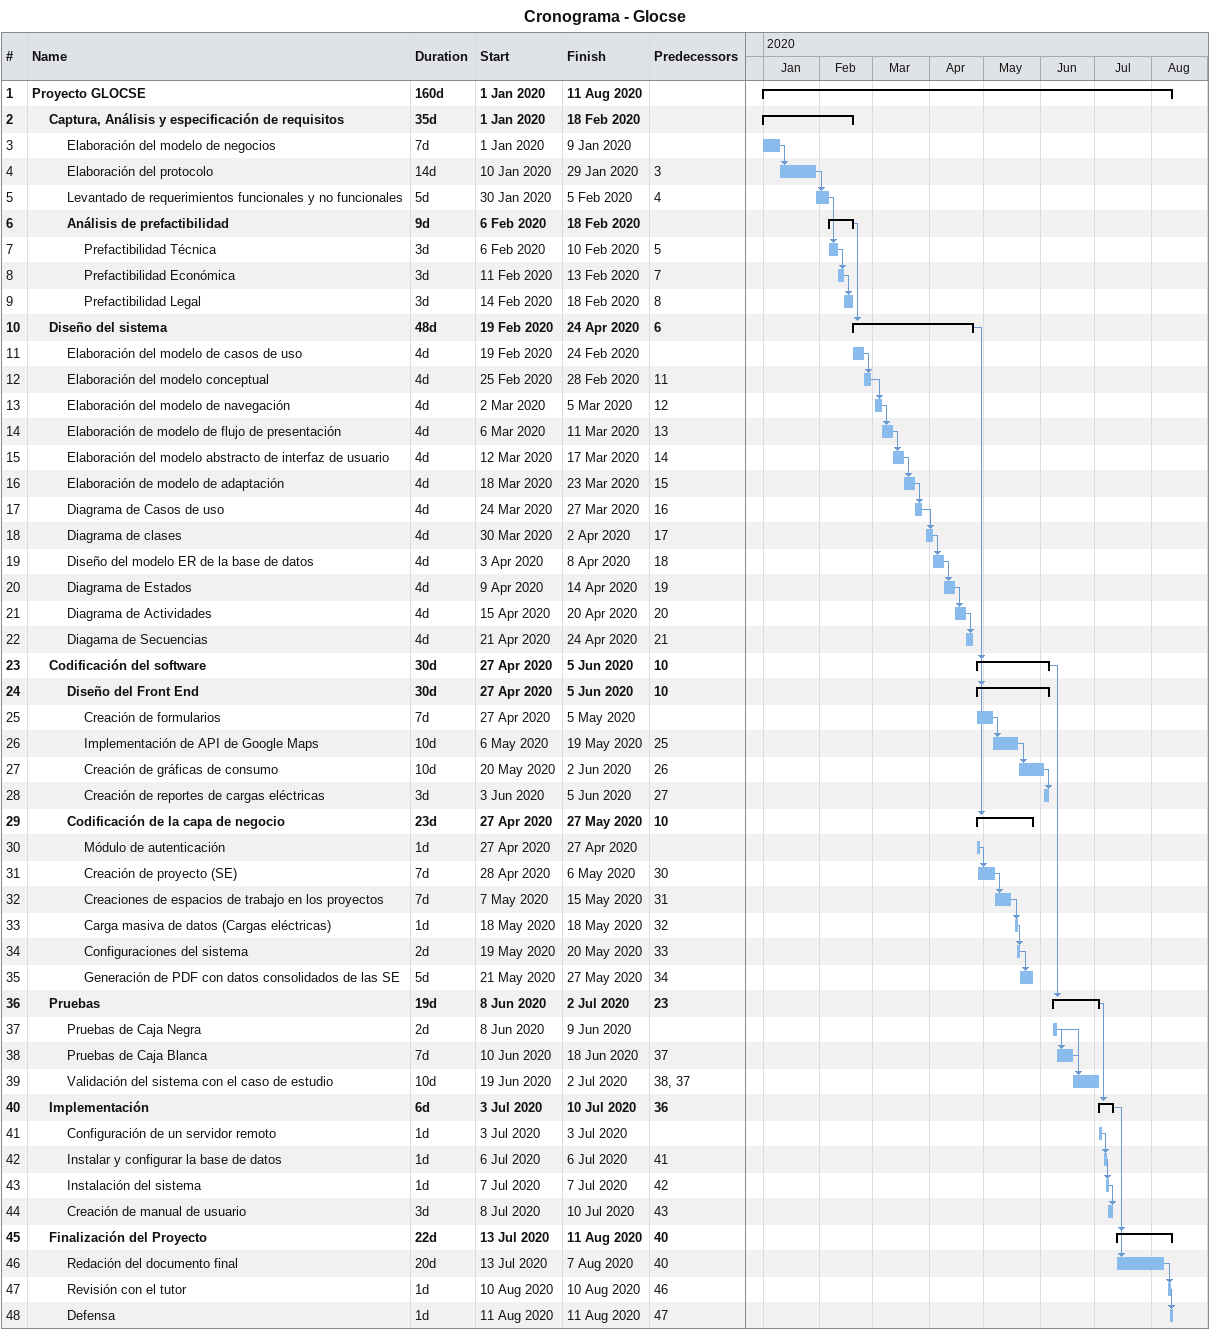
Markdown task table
Cronograma - Glocse

| ID | Level | Task | Duration | Start | Finish | Predecessors |
|---|---|---|---|---|---|---|
| 1 | 1 | **Proyecto GLOCSE** | 160d | 2020-01-01 | 2020-08-11 |  |
| 2 | 2 | **Captura, Análisis y especificación de requisitos** | 35d | 2020-01-01 | 2020-02-18 |  |
| 3 | 3 | Elaboración del modelo de negocios | 7d | 2020-01-01 | 2020-01-09 |  |
| 4 | 3 | Elaboración del protocolo | 14d | 2020-01-10 | 2020-01-29 | 3 |
| 5 | 3 | Levantado de requerimientos funcionales y no funcionales | 5d | 2020-01-30 | 2020-02-05 | 4 |
| 6 | 3 | **Análisis de prefactibilidad** | 9d | 2020-02-06 | 2020-02-18 |  |
| 7 | 4 | Prefactibilidad Técnica | 3d | 2020-02-06 | 2020-02-10 | 5 |
| 8 | 4 | Prefactibilidad Económica | 3d | 2020-02-11 | 2020-02-13 | 7 |
| 9 | 4 | Prefactibilidad Legal | 3d | 2020-02-14 | 2020-02-18 | 8 |
| 10 | 2 | **Diseño del sistema** | 48d | 2020-02-19 | 2020-04-24 | 6 |
| 11 | 3 | Elaboración del modelo de casos de uso | 4d | 2020-02-19 | 2020-02-24 |  |
| 12 | 3 | Elaboración del modelo conceptual | 4d | 2020-02-25 | 2020-02-28 | 11 |
| 13 | 3 | Elaboración del modelo de navegación | 4d | 2020-03-02 | 2020-03-05 | 12 |
| 14 | 3 | Elaboración de modelo de flujo de presentación | 4d | 2020-03-06 | 2020-03-11 | 13 |
| 15 | 3 | Elaboración del modelo abstracto de interfaz de usuario | 4d | 2020-03-12 | 2020-03-17 | 14 |
| 16 | 3 | Elaboración de modelo de adaptación | 4d | 2020-03-18 | 2020-03-23 | 15 |
| 17 | 3 | Diagrama de Casos de uso | 4d | 2020-03-24 | 2020-03-27 | 16 |
| 18 | 3 | Diagrama de clases | 4d | 2020-03-30 | 2020-04-02 | 17 |
| 19 | 3 | Diseño del modelo ER de la base de datos | 4d | 2020-04-03 | 2020-04-08 | 18 |
| 20 | 3 | Diagrama de Estados | 4d | 2020-04-09 | 2020-04-14 | 19 |
| 21 | 3 | Diagrama de Actividades | 4d | 2020-04-15 | 2020-04-20 | 20 |
| 22 | 3 | Diagama de Secuencias | 4d | 2020-04-21 | 2020-04-24 | 21 |
| 23 | 2 | **Codificación del software** | 30d | 2020-04-27 | 2020-06-05 | 10 |
| 24 | 3 | **Diseño del Front End** | 30d | 2020-04-27 | 2020-06-05 | 10 |
| 25 | 4 | Creación de formularios | 7d | 2020-04-27 | 2020-05-05 |  |
| 26 | 4 | Implementación de API de Google Maps | 10d | 2020-05-06 | 2020-05-19 | 25 |
| 27 | 4 | Creación de gráficas de consumo | 10d | 2020-05-20 | 2020-06-02 | 26 |
| 28 | 4 | Creación de reportes de cargas eléctricas | 3d | 2020-06-03 | 2020-06-05 | 27 |
| 29 | 3 | **Codificación de la capa de negocio** | 23d | 2020-04-27 | 2020-05-27 | 10 |
| 30 | 4 | Módulo de autenticación | 1d | 2020-04-27 | 2020-04-27 |  |
| 31 | 4 | Creación de proyecto (SE) | 7d | 2020-04-28 | 2020-05-06 | 30 |
| 32 | 4 | Creaciones de espacios de trabajo en los proyectos | 7d | 2020-05-07 | 2020-05-15 | 31 |
| 33 | 4 | Carga masiva de datos (Cargas eléctricas) | 1d | 2020-05-18 | 2020-05-18 | 32 |
| 34 | 4 | Configuraciones del sistema | 2d | 2020-05-19 | 2020-05-20 | 33 |
| 35 | 4 | Generación de PDF con datos consolidados de las SE | 5d | 2020-05-21 | 2020-05-27 | 34 |
| 36 | 2 | **Pruebas** | 19d | 2020-06-08 | 2020-07-02 | 23 |
| 37 | 3 | Pruebas de Caja Negra | 2d | 2020-06-08 | 2020-06-09 |  |
| 38 | 3 | Pruebas de Caja Blanca | 7d | 2020-06-10 | 2020-06-18 | 37 |
| 39 | 3 | Validación del sistema con el caso de estudio | 10d | 2020-06-19 | 2020-07-02 | 38, 37 |
| 40 | 2 | **Implementación** | 6d | 2020-07-03 | 2020-07-10 | 36 |
| 41 | 3 | Configuración de un servidor remoto | 1d | 2020-07-03 | 2020-07-03 |  |
| 42 | 3 | Instalar y configurar la base de datos | 1d | 2020-07-06 | 2020-07-06 | 41 |
| 43 | 3 | Instalación del sistema | 1d | 2020-07-07 | 2020-07-07 | 42 |
| 44 | 3 | Creación de manual de usuario | 3d | 2020-07-08 | 2020-07-10 | 43 |
| 45 | 2 | **Finalización del Proyecto** | 22d | 2020-07-13 | 2020-08-11 | 40 |
| 46 | 3 | Redación del documento final | 20d | 2020-07-13 | 2020-08-07 | 40 |
| 47 | 3 | Revisión con el tutor | 1d | 2020-08-10 | 2020-08-10 | 46 |
| 48 | 3 | Defensa | 1d | 2020-08-11 | 2020-08-11 | 47 |
